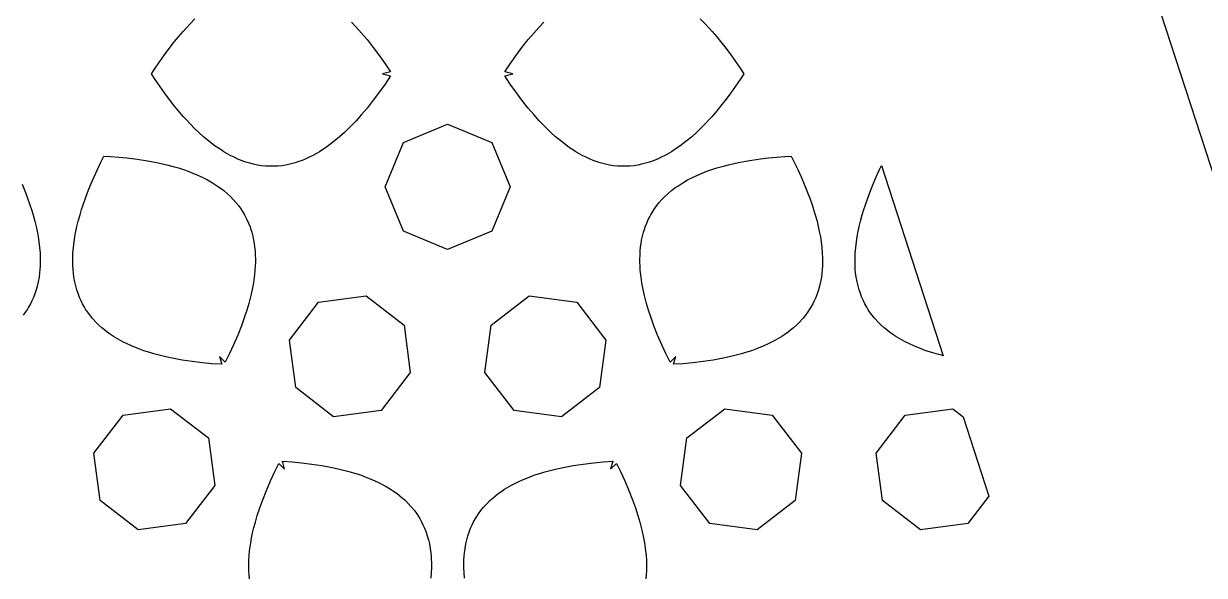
# Model space of a CAD drawing. Header units: metres. Extents: x 20 to 1108, y 20 to 485.
# Drawn here: x 265.05 to 310.33, y 52.74 to 73.89 of the extents above; entities that cross this region are included whole.
import ezdxf

# ---------------------------------------------------------------- set-up
doc = ezdxf.new("R2010")
doc.units = ezdxf.units.M

msp = doc.modelspace()

# ---------------------------------------------------------------- linework, layer by layer
for p, q in [((326.309, 20), (251.309, 250.826)), ((271.288, 73.7227), (271.439, 73.8818)), ((271.439, 73.8818), (271.619, 74.0645)), ((277.619, 73.9443), (277.798, 73.7549)), ((284.819, 73.7559), (284.998, 73.9443)), ((290.998, 74.0645), (291.179, 73.8818)), ((291.179, 73.8818), (291.329, 73.7227)), ((270.838, 73.1982), (270.988, 73.3799)), ((270.988, 73.3799), (271.168, 73.5889)), ((271.168, 73.5889), (271.288, 73.7227)), ((277.798, 73.7549), (278.009, 73.5205)), ((278.009, 73.5205), (278.219, 73.2725)), ((284.399, 73.2725), (284.609, 73.5205)), ((284.609, 73.5205), (284.819, 73.7559)), ((291.329, 73.7227), (291.449, 73.5889)), ((291.449, 73.5889), (291.629, 73.3799)), ((291.629, 73.3799), (291.779, 73.1982)), ((270.447, 72.6895), (270.629, 72.9307)), ((270.629, 72.9307), (270.838, 73.1982)), ((278.219, 73.2725), (278.458, 72.9697)), ((278.458, 72.9697), (278.698, 72.6484)), ((283.919, 72.6484), (284.159, 72.9697)), ((284.159, 72.9697), (284.399, 73.2725)), ((291.779, 73.1982), (291.988, 72.9307)), ((291.988, 72.9307), (292.17, 72.6895)), ((270.269, 72.4375), (270.447, 72.6895)), ((278.698, 72.6484), (278.908, 72.3506)), ((283.709, 72.3506), (283.919, 72.6484)), ((292.17, 72.6895), (292.35, 72.4375)), ((269.947, 71.9609), (270.089, 72.1748)), ((270.089, 72.1748), (270.269, 72.4375)), ((279.118, 72.0391), (278.812, 71.9609)), ((278.908, 72.3506), (279.118, 72.0391)), ((283.499, 72.0391), (283.709, 72.3506)), ((283.806, 71.9609), (283.499, 72.0391)), ((292.35, 72.4375), (292.529, 72.1748)), ((292.529, 72.1748), (292.67, 71.9619)), ((270.089, 71.748), (269.947, 71.9609)), ((270.268, 71.4854), (270.089, 71.748)), ((278.908, 71.5723), (278.698, 71.2734)), ((278.812, 71.9609), (279.118, 71.8828)), ((279.118, 71.8828), (278.908, 71.5723)), ((283.499, 71.8828), (283.806, 71.9609)), ((283.709, 71.5723), (283.499, 71.8828)), ((283.919, 71.2744), (283.709, 71.5723)), ((292.529, 71.748), (292.349, 71.4844)), ((292.67, 71.9619), (292.529, 71.748)), ((270.447, 71.2324), (270.268, 71.4854)), ((270.629, 70.9922), (270.447, 71.2324)), ((278.698, 71.2734), (278.458, 70.9521)), ((284.159, 70.9521), (283.919, 71.2744)), ((292.169, 71.2324), (291.988, 70.9922)), ((292.349, 71.4844), (292.169, 71.2324)), ((270.838, 70.7246), (270.629, 70.9922)), ((270.988, 70.542), (270.838, 70.7246)), ((278.218, 70.6494), (278.009, 70.4023)), ((278.458, 70.9521), (278.218, 70.6494)), ((284.399, 70.6504), (284.159, 70.9521)), ((284.609, 70.4023), (284.399, 70.6504)), ((291.779, 70.7246), (291.628, 70.542)), ((291.988, 70.9922), (291.779, 70.7246)), ((271.168, 70.333), (270.988, 70.542)), ((271.288, 70.2002), (271.168, 70.333)), ((271.439, 70.04), (271.288, 70.2002)), ((278.009, 70.4023), (277.799, 70.167)), ((284.82, 70.167), (284.609, 70.4023)), ((291.328, 70.1992), (291.179, 70.04)), ((291.448, 70.333), (291.328, 70.1992)), ((291.628, 70.542), (291.448, 70.333)), ((271.619, 69.8574), (271.439, 70.04)), ((271.768, 69.7148), (271.619, 69.8574)), ((277.469, 69.8291), (277.349, 69.7148)), ((277.618, 69.9775), (277.469, 69.8291)), ((277.799, 70.167), (277.618, 69.9775)), ((279.612, 69.3281), (281.309, 70.0312)), ((281.309, 70.0312), (283.006, 69.3281)), ((284.998, 69.9785), (284.82, 70.167)), ((285.149, 69.8291), (284.998, 69.9785)), ((285.269, 69.7158), (285.149, 69.8291)), ((290.998, 69.8574), (290.85, 69.7158)), ((291.179, 70.04), (290.998, 69.8574)), ((271.948, 69.5527), (271.768, 69.7148)), ((272.068, 69.4512), (271.948, 69.5527)), ((272.219, 69.3301), (272.068, 69.4512)), ((272.398, 69.1963), (272.219, 69.3301)), ((277.019, 69.4268), (276.779, 69.2383)), ((277.168, 69.5527), (277.019, 69.4268)), ((277.349, 69.7148), (277.168, 69.5527)), ((278.908, 67.6309), (279.612, 69.3281)), ((283.006, 69.3281), (283.709, 67.6309)), ((285.449, 69.5527), (285.269, 69.7158)), ((285.599, 69.4268), (285.449, 69.5527)), ((285.839, 69.2383), (285.599, 69.4268)), ((290.399, 69.3301), (290.22, 69.1963)), ((290.549, 69.4502), (290.399, 69.3301)), ((290.669, 69.5527), (290.549, 69.4502)), ((290.85, 69.7158), (290.669, 69.5527)), ((272.579, 69.0703), (272.398, 69.1963)), ((272.728, 68.9756), (272.579, 69.0703)), ((272.907, 68.8721), (272.728, 68.9756)), ((272.998, 68.8232), (272.907, 68.8721)), ((276.299, 68.9219), (276.119, 68.8232)), ((276.389, 68.9756), (276.299, 68.9219)), ((276.479, 69.0322), (276.389, 68.9756)), ((276.629, 69.1318), (276.479, 69.0322)), ((276.779, 69.2383), (276.629, 69.1318)), ((285.988, 69.1318), (285.839, 69.2383)), ((286.139, 69.0322), (285.988, 69.1318)), ((286.23, 68.9756), (286.139, 69.0322)), ((286.319, 68.9219), (286.23, 68.9756)), ((286.498, 68.8232), (286.319, 68.9219)), ((289.709, 68.8711), (289.618, 68.8232)), ((289.89, 68.9766), (289.709, 68.8711)), ((290.038, 69.0703), (289.89, 68.9766)), ((290.22, 69.1963), (290.038, 69.0703)), ((267.876, 68.2949), (268.014, 68.5811)), ((268.014, 68.5811), (268.128, 68.8105)), ((268.128, 68.8105), (268.383, 68.7949)), ((268.383, 68.7949), (268.7, 68.7705)), ((268.7, 68.7705), (269.009, 68.7412)), ((269.009, 68.7412), (269.308, 68.7051)), ((269.308, 68.7051), (269.645, 68.6572)), ((269.645, 68.6572), (269.878, 68.6191)), ((269.878, 68.6191), (270.148, 68.5674)), ((270.148, 68.5674), (270.323, 68.5303)), ((270.323, 68.5303), (270.537, 68.4795)), ((270.537, 68.4795), (270.784, 68.4141)), ((270.784, 68.4141), (270.985, 68.3564)), ((273.119, 68.7637), (272.998, 68.8232)), ((273.238, 68.708), (273.119, 68.7637)), ((273.389, 68.6455), (273.238, 68.708)), ((273.568, 68.5811), (273.389, 68.6455)), ((273.719, 68.5352), (273.568, 68.5811)), ((273.868, 68.4971), (273.719, 68.5352)), ((274.018, 68.4658), (273.868, 68.4971)), ((274.169, 68.4424), (274.018, 68.4658)), ((274.32, 68.4277), (274.169, 68.4424)), ((274.439, 68.4199), (274.32, 68.4277)), ((274.588, 68.418), (274.439, 68.4199)), ((274.679, 68.4199), (274.588, 68.418)), ((274.798, 68.4277), (274.679, 68.4199)), ((274.947, 68.4424), (274.798, 68.4277)), ((275.099, 68.4658), (274.947, 68.4424)), ((275.158, 68.4775), (275.099, 68.4658)), ((275.31, 68.5117), (275.158, 68.4775)), ((275.459, 68.5527), (275.31, 68.5117)), ((275.608, 68.6006), (275.459, 68.5527)), ((275.728, 68.6455), (275.608, 68.6006)), ((275.848, 68.6953), (275.728, 68.6455)), ((275.998, 68.7637), (275.848, 68.6953)), ((276.119, 68.8232), (275.998, 68.7637)), ((286.618, 68.7637), (286.498, 68.8232)), ((286.769, 68.6953), (286.618, 68.7637)), ((286.89, 68.6455), (286.769, 68.6953)), ((287.008, 68.6016), (286.89, 68.6455)), ((287.158, 68.5527), (287.008, 68.6016)), ((287.308, 68.5117), (287.158, 68.5527)), ((287.459, 68.4775), (287.308, 68.5117)), ((287.519, 68.4658), (287.459, 68.4775)), ((287.67, 68.4424), (287.519, 68.4658)), ((287.82, 68.4277), (287.67, 68.4424)), ((287.939, 68.4199), (287.82, 68.4277)), ((288.029, 68.418), (287.939, 68.4199)), ((288.179, 68.4199), (288.029, 68.418)), ((288.298, 68.4277), (288.179, 68.4199)), ((288.448, 68.4424), (288.298, 68.4277)), ((288.6, 68.4658), (288.448, 68.4424)), ((288.749, 68.4971), (288.6, 68.4658)), ((288.899, 68.5352), (288.749, 68.4971)), ((289.049, 68.5811), (288.899, 68.5352)), ((289.229, 68.6455), (289.049, 68.5811)), ((289.379, 68.708), (289.229, 68.6455)), ((289.498, 68.7627), (289.379, 68.708)), ((289.618, 68.8232), (289.498, 68.7627)), ((291.633, 68.3564), (291.833, 68.4141)), ((291.833, 68.4141), (292.08, 68.4795)), ((292.08, 68.4795), (292.294, 68.5303)), ((292.294, 68.5303), (292.47, 68.5674)), ((292.47, 68.5674), (292.739, 68.6182)), ((292.739, 68.6182), (292.973, 68.6572)), ((292.973, 68.6572), (293.31, 68.7051)), ((293.31, 68.7051), (293.609, 68.7412)), ((293.609, 68.7412), (293.917, 68.7705)), ((293.917, 68.7705), (294.235, 68.7949)), ((294.235, 68.7949), (294.489, 68.8105)), ((294.489, 68.8105), (294.604, 68.5811)), ((294.604, 68.5811), (294.741, 68.2949)), ((297.876, 68.2949), (297.949, 68.4473)), ((297.949, 68.4473), (300.319, 61.1582)), ((267.629, 67.7354), (267.747, 68.0127)), ((267.747, 68.0127), (267.876, 68.2949)), ((270.985, 68.3564), (271.214, 68.2812)), ((271.214, 68.2812), (271.363, 68.2285)), ((271.363, 68.2285), (271.542, 68.1592)), ((271.542, 68.1592), (271.749, 68.0703)), ((271.749, 68.0703), (271.947, 67.9766)), ((271.947, 67.9766), (272.104, 67.8945)), ((290.514, 67.8945), (290.67, 67.9766)), ((290.67, 67.9766), (290.868, 68.0703)), ((290.868, 68.0703), (291.075, 68.1592)), ((291.075, 68.1592), (291.254, 68.2285)), ((291.254, 68.2285), (291.404, 68.2822)), ((291.404, 68.2822), (291.633, 68.3564)), ((294.741, 68.2949), (294.87, 68.0127)), ((294.87, 68.0127), (294.988, 67.7354)), ((297.629, 67.7354), (297.747, 68.0127)), ((297.747, 68.0127), (297.876, 68.2949)), ((264.988, 67.7354), (265.116, 67.4199)), ((267.502, 67.4199), (267.629, 67.7354)), ((272.104, 67.8945), (272.285, 67.79)), ((272.285, 67.79), (272.371, 67.7363)), ((272.371, 67.7363), (272.484, 67.6631)), ((272.484, 67.6631), (272.59, 67.5869)), ((272.59, 67.5869), (272.72, 67.4873)), ((272.72, 67.4873), (272.865, 67.3652)), ((279.612, 65.9346), (278.908, 67.6309)), ((283.709, 67.6309), (283.006, 65.9346)), ((289.752, 67.3652), (289.898, 67.4873)), ((289.898, 67.4873), (290.028, 67.5869)), ((290.028, 67.5869), (290.134, 67.6631)), ((290.134, 67.6631), (290.246, 67.7363)), ((290.246, 67.7363), (290.332, 67.79)), ((290.332, 67.79), (290.514, 67.8945)), ((294.988, 67.7354), (295.116, 67.4199)), ((297.502, 67.4199), (297.629, 67.7354)), ((265.116, 67.4199), (265.198, 67.1992)), ((265.198, 67.1992), (265.29, 66.9385)), ((267.328, 66.9385), (267.418, 67.1992)), ((267.418, 67.1992), (267.502, 67.4199)), ((272.865, 67.3652), (272.981, 67.2568)), ((272.981, 67.2568), (273.089, 67.1465)), ((273.089, 67.1465), (273.191, 67.0312)), ((273.191, 67.0312), (273.286, 66.9131)), ((289.331, 66.9131), (289.427, 67.0312)), ((289.427, 67.0312), (289.529, 67.1465)), ((289.529, 67.1465), (289.637, 67.2568)), ((289.637, 67.2568), (289.752, 67.3652)), ((295.116, 67.4199), (295.198, 67.1992)), ((295.198, 67.1992), (295.29, 66.9385)), ((297.328, 66.9385), (297.418, 67.1992)), ((297.418, 67.1992), (297.502, 67.4199)), ((265.29, 66.9385), (265.345, 66.7686)), ((265.345, 66.7686), (265.408, 66.5576)), ((267.21, 66.5576), (267.273, 66.7686)), ((267.273, 66.7686), (267.328, 66.9385)), ((273.286, 66.9131), (273.373, 66.792)), ((273.373, 66.792), (273.441, 66.6914)), ((273.441, 66.6914), (273.518, 66.5615)), ((289.1, 66.5615), (289.177, 66.6914)), ((289.177, 66.6914), (289.244, 66.792)), ((289.244, 66.792), (289.331, 66.9131)), ((295.29, 66.9385), (295.345, 66.7686)), ((295.345, 66.7686), (295.408, 66.5576)), ((297.21, 66.5576), (297.273, 66.7686)), ((297.273, 66.7686), (297.328, 66.9385)), ((265.408, 66.5576), (265.475, 66.3115)), ((265.475, 66.3115), (265.525, 66.1104)), ((267.093, 66.1104), (267.143, 66.3115)), ((267.143, 66.3115), (267.21, 66.5576)), ((273.518, 66.5615), (273.56, 66.4834)), ((273.56, 66.4834), (273.613, 66.376)), ((273.613, 66.376), (273.676, 66.2373)), ((273.676, 66.2373), (273.731, 66.0957)), ((288.887, 66.0957), (288.942, 66.2373)), ((288.942, 66.2373), (289.004, 66.376)), ((289.004, 66.376), (289.058, 66.4834)), ((289.058, 66.4834), (289.1, 66.5615)), ((295.408, 66.5576), (295.475, 66.3115)), ((295.475, 66.3115), (295.525, 66.1104)), ((297.093, 66.1104), (297.143, 66.3115)), ((297.143, 66.3115), (297.21, 66.5576)), ((265.525, 66.1104), (265.575, 65.873)), ((265.575, 65.873), (265.604, 65.7188)), ((265.604, 65.7188), (265.633, 65.5273)), ((266.985, 65.5273), (267.014, 65.7188)), ((267.014, 65.7188), (267.042, 65.873)), ((267.042, 65.873), (267.093, 66.1104)), ((273.731, 66.0957), (273.75, 66.0391)), ((273.75, 66.0391), (273.796, 65.8916)), ((273.796, 65.8916), (273.836, 65.7402)), ((273.836, 65.7402), (273.868, 65.5859)), ((281.309, 65.2314), (279.612, 65.9346)), ((283.006, 65.9346), (281.309, 65.2314)), ((288.749, 65.5859), (288.781, 65.7402)), ((288.781, 65.7402), (288.821, 65.8916)), ((288.821, 65.8916), (288.867, 66.0391)), ((288.867, 66.0391), (288.887, 66.0957)), ((295.525, 66.1104), (295.575, 65.873)), ((295.575, 65.873), (295.604, 65.7188)), ((295.604, 65.7188), (295.633, 65.5273)), ((296.985, 65.5273), (297.014, 65.7188)), ((297.014, 65.7188), (297.042, 65.873)), ((297.042, 65.873), (297.093, 66.1104)), ((265.633, 65.5273), (265.659, 65.3047)), ((265.659, 65.3047), (265.677, 65.0859)), ((266.941, 65.0859), (266.958, 65.3047)), ((266.958, 65.3047), (266.985, 65.5273)), ((273.868, 65.5859), (273.89, 65.4609)), ((273.89, 65.4609), (273.907, 65.332)), ((273.907, 65.332), (273.923, 65.168)), ((288.695, 65.168), (288.71, 65.332)), ((288.71, 65.332), (288.728, 65.4609)), ((288.728, 65.4609), (288.749, 65.5859)), ((295.633, 65.5273), (295.659, 65.3047)), ((295.659, 65.3047), (295.677, 65.0859)), ((296.941, 65.0859), (296.958, 65.3047)), ((296.958, 65.3047), (296.985, 65.5273)), ((265.677, 65.0859), (265.685, 64.9102)), ((265.685, 64.9102), (265.686, 64.7002)), ((266.932, 64.9092), (266.941, 65.0859)), ((266.932, 64.7002), (266.932, 64.9092)), ((273.923, 65.168), (273.931, 65.0361)), ((273.931, 65.0361), (273.936, 64.8291)), ((273.936, 64.8291), (273.935, 64.7246)), ((288.682, 64.8301), (288.687, 65.0361)), ((288.684, 64.7246), (288.682, 64.8301)), ((288.687, 65.0361), (288.695, 65.168)), ((295.677, 65.0859), (295.685, 64.9102)), ((295.685, 64.9102), (295.686, 64.7002)), ((296.932, 64.9092), (296.941, 65.0859)), ((296.932, 64.7002), (296.932, 64.9092)), ((265.661, 64.333), (265.641, 64.1719)), ((265.674, 64.4648), (265.661, 64.333)), ((265.682, 64.5986), (265.674, 64.4648)), ((265.686, 64.7002), (265.682, 64.5986)), ((266.936, 64.5996), (266.932, 64.7002)), ((266.944, 64.4658), (266.936, 64.5996)), ((266.956, 64.334), (266.944, 64.4658)), ((266.977, 64.1729), (266.956, 64.334)), ((273.919, 64.4385), (273.902, 64.2539)), ((273.93, 64.6191), (273.919, 64.4385)), ((273.935, 64.7246), (273.93, 64.6191)), ((288.688, 64.6191), (288.684, 64.7246)), ((288.698, 64.4395), (288.688, 64.6191)), ((288.716, 64.2559), (288.698, 64.4395)), ((295.661, 64.333), (295.641, 64.1719)), ((295.674, 64.4648), (295.661, 64.333)), ((295.682, 64.5986), (295.674, 64.4648)), ((295.686, 64.7002), (295.682, 64.5986)), ((296.936, 64.5996), (296.932, 64.7002)), ((296.944, 64.4658), (296.936, 64.5996)), ((296.956, 64.334), (296.944, 64.4658)), ((296.977, 64.1729), (296.956, 64.334)), ((265.607, 63.9854), (265.571, 63.8311)), ((265.641, 64.1719), (265.607, 63.9854)), ((267.011, 63.9854), (266.977, 64.1729)), ((267.047, 63.832), (267.011, 63.9854)), ((273.86, 63.9551), (273.824, 63.7598)), ((273.902, 64.2539), (273.86, 63.9551)), ((288.758, 63.9551), (288.716, 64.2559)), ((288.794, 63.7598), (288.758, 63.9551)), ((295.607, 63.9854), (295.571, 63.8311)), ((295.641, 64.1719), (295.607, 63.9854)), ((297.011, 63.9854), (296.977, 64.1729)), ((297.047, 63.832), (297.011, 63.9854)), ((265.482, 63.5361), (265.426, 63.3955)), ((265.529, 63.6816), (265.482, 63.5361)), ((265.571, 63.8311), (265.529, 63.6816)), ((267.088, 63.6826), (267.047, 63.832)), ((267.136, 63.5381), (267.088, 63.6826)), ((267.192, 63.3965), (267.136, 63.5381)), ((267.253, 63.2578), (267.192, 63.3965)), ((273.774, 63.5234), (273.736, 63.3623)), ((273.824, 63.7598), (273.774, 63.5234)), ((276.359, 63.2139), (278.18, 63.4551)), ((278.18, 63.4551), (279.637, 62.3359)), ((282.981, 62.3359), (284.438, 63.4551)), ((284.438, 63.4551), (286.259, 63.2139)), ((288.844, 63.5234), (288.794, 63.7598)), ((288.882, 63.3623), (288.844, 63.5234)), ((295.482, 63.5361), (295.426, 63.3955)), ((295.529, 63.6816), (295.482, 63.5361)), ((295.571, 63.8311), (295.529, 63.6816)), ((297.088, 63.6826), (297.047, 63.832)), ((297.136, 63.5381), (297.088, 63.6826)), ((297.192, 63.3965), (297.136, 63.5381)), ((297.253, 63.2578), (297.192, 63.3965)), ((265.238, 63.0186), (265.191, 62.9424)), ((265.311, 63.1494), (265.238, 63.0186)), ((265.364, 63.2568), (265.311, 63.1494)), ((265.426, 63.3955), (265.364, 63.2568)), ((267.307, 63.1494), (267.253, 63.2578)), ((267.379, 63.0195), (267.307, 63.1494)), ((267.427, 62.9424), (267.379, 63.0195)), ((273.681, 63.1592), (273.608, 62.9082)), ((273.736, 63.3623), (273.681, 63.1592)), ((275.24, 61.7578), (276.359, 63.2139)), ((286.259, 63.2139), (287.377, 61.7578)), ((288.937, 63.1592), (288.882, 63.3623)), ((289.011, 62.9082), (288.937, 63.1592)), ((295.238, 63.0186), (295.191, 62.9424)), ((295.311, 63.1494), (295.238, 63.0186)), ((295.364, 63.2568), (295.311, 63.1494)), ((295.426, 63.3955), (295.364, 63.2568)), ((297.307, 63.1494), (297.253, 63.2578)), ((297.379, 63.0195), (297.307, 63.1494)), ((297.427, 62.9424), (297.379, 63.0195)), ((265.124, 62.8418), (265.035, 62.7188)), ((265.191, 62.9424), (265.124, 62.8418)), ((267.493, 62.8418), (267.427, 62.9424)), ((267.581, 62.7207), (267.493, 62.8418)), ((267.676, 62.6025), (267.581, 62.7207)), ((267.716, 62.5557), (267.676, 62.6025)), ((267.821, 62.4434), (267.716, 62.5557)), ((273.509, 62.6094), (273.399, 62.3027)), ((273.608, 62.9082), (273.509, 62.6094)), ((289.108, 62.6094), (289.011, 62.9082)), ((289.219, 62.3037), (289.108, 62.6094)), ((294.901, 62.5547), (294.797, 62.4434)), ((294.941, 62.6016), (294.901, 62.5547)), ((295.035, 62.7188), (294.941, 62.6016)), ((295.124, 62.8418), (295.035, 62.7188)), ((295.191, 62.9424), (295.124, 62.8418)), ((297.493, 62.8418), (297.427, 62.9424)), ((297.581, 62.7207), (297.493, 62.8418)), ((297.676, 62.6025), (297.581, 62.7207)), ((297.716, 62.5557), (297.676, 62.6025)), ((297.821, 62.4434), (297.716, 62.5557)), ((267.931, 62.334), (267.821, 62.4434)), ((268.049, 62.2266), (267.931, 62.334)), ((268.147, 62.1465), (268.049, 62.2266)), ((268.25, 62.0664), (268.147, 62.1465)), ((268.383, 61.9707), (268.25, 62.0664)), ((273.399, 62.3027), (273.257, 61.9434)), ((279.637, 62.3359), (279.877, 60.5137)), ((282.74, 60.5137), (282.981, 62.3359)), ((289.361, 61.9443), (289.219, 62.3037)), ((294.367, 62.0664), (294.235, 61.9707)), ((294.471, 62.1465), (294.367, 62.0664)), ((294.569, 62.2266), (294.471, 62.1465)), ((294.686, 62.333), (294.569, 62.2266)), ((294.797, 62.4434), (294.686, 62.333)), ((297.931, 62.334), (297.821, 62.4434)), ((298.049, 62.2266), (297.931, 62.334)), ((298.147, 62.1465), (298.049, 62.2266)), ((298.25, 62.0664), (298.147, 62.1465)), ((298.383, 61.9707), (298.25, 62.0664)), ((268.495, 61.8975), (268.383, 61.9707)), ((268.671, 61.791), (268.495, 61.8975)), ((268.763, 61.7393), (268.671, 61.791)), ((268.857, 61.6895), (268.763, 61.7393)), ((269.018, 61.6094), (268.857, 61.6895)), ((269.186, 61.5332), (269.018, 61.6094)), ((273.257, 61.9434), (273.099, 61.5742)), ((275.481, 59.9355), (275.24, 61.7578)), ((287.377, 61.7578), (287.137, 59.9355)), ((289.519, 61.5752), (289.361, 61.9443)), ((293.599, 61.6094), (293.431, 61.5332)), ((293.76, 61.6895), (293.599, 61.6094)), ((293.855, 61.7393), (293.76, 61.6895)), ((293.946, 61.79), (293.855, 61.7393)), ((294.121, 61.8965), (293.946, 61.79)), ((294.235, 61.9707), (294.121, 61.8965)), ((298.495, 61.8975), (298.383, 61.9707)), ((298.671, 61.791), (298.495, 61.8975)), ((298.763, 61.7393), (298.671, 61.791)), ((298.857, 61.6895), (298.763, 61.7393)), ((299.018, 61.6094), (298.857, 61.6895)), ((299.186, 61.5332), (299.018, 61.6094)), ((269.469, 61.4189), (269.186, 61.5332)), ((269.654, 61.3525), (269.469, 61.4189)), ((269.883, 61.2773), (269.654, 61.3525)), ((270.042, 61.2305), (269.883, 61.2773)), ((270.245, 61.1758), (270.042, 61.2305)), ((270.5, 61.1143), (270.245, 61.1758)), ((272.78, 60.9072), (272.561, 61.1328)), ((272.561, 61.1328), (272.646, 60.8291)), ((272.946, 61.2441), (272.78, 60.9072)), ((273.099, 61.5742), (272.946, 61.2441)), ((289.672, 61.2451), (289.519, 61.5752)), ((289.837, 60.9072), (289.672, 61.2451)), ((290.057, 61.1328), (289.837, 60.9072)), ((289.972, 60.8291), (290.057, 61.1328)), ((292.372, 61.1758), (292.117, 61.1143)), ((292.575, 61.2305), (292.372, 61.1758)), ((292.735, 61.2773), (292.575, 61.2305)), ((292.964, 61.3516), (292.735, 61.2773)), ((293.149, 61.4189), (292.964, 61.3516)), ((293.431, 61.5332), (293.149, 61.4189)), ((299.469, 61.4189), (299.186, 61.5332)), ((299.654, 61.3525), (299.469, 61.4189)), ((299.883, 61.2773), (299.654, 61.3525)), ((300.042, 61.2305), (299.883, 61.2773)), ((300.245, 61.1758), (300.042, 61.2305)), ((300.319, 61.1582), (300.245, 61.1758)), ((270.807, 61.0488), (270.5, 61.1143)), ((271.128, 60.9922), (270.807, 61.0488)), ((271.511, 60.9355), (271.128, 60.9922)), ((271.909, 60.8877), (271.511, 60.9355)), ((272.272, 60.8545), (271.909, 60.8877)), ((272.646, 60.8291), (272.272, 60.8545)), ((290.346, 60.8545), (289.972, 60.8291)), ((290.708, 60.8877), (290.346, 60.8545)), ((291.107, 60.9355), (290.708, 60.8877)), ((291.489, 60.9922), (291.107, 60.9355)), ((291.811, 61.0498), (291.489, 60.9922)), ((292.117, 61.1143), (291.811, 61.0498)), ((279.877, 60.5137), (278.759, 59.0576)), ((283.859, 59.0576), (282.74, 60.5137)), ((276.938, 58.8174), (275.481, 59.9355)), ((287.137, 59.9355), (285.68, 58.8174)), ((267.74, 57.4277), (268.859, 58.8848)), ((268.859, 58.8848), (270.68, 59.125)), ((270.68, 59.125), (272.137, 58.0059)), ((278.759, 59.0576), (276.938, 58.8174)), ((285.68, 58.8174), (283.859, 59.0576)), ((290.481, 58.0059), (291.938, 59.125)), ((291.938, 59.125), (293.759, 58.8848)), ((293.759, 58.8848), (294.877, 57.4277)), ((297.74, 57.4277), (298.859, 58.8848)), ((298.859, 58.8848), (300.68, 59.125)), ((300.68, 59.125), (301.078, 58.8184)), ((301.078, 58.8184), (302.066, 55.7783)), ((272.137, 58.0059), (272.377, 56.1836)), ((290.24, 56.1836), (290.481, 58.0059)), ((267.981, 55.6055), (267.74, 57.4277)), ((275.057, 56.8096), (274.972, 57.1123)), ((274.972, 57.1123), (275.346, 57.0869)), ((275.346, 57.0869), (275.708, 57.0537)), ((286.909, 57.0537), (287.272, 57.0869)), ((287.272, 57.0869), (287.646, 57.1123)), ((287.646, 57.1123), (287.561, 56.8096)), ((294.877, 57.4277), (294.637, 55.6055)), ((297.981, 55.6055), (297.74, 57.4277)), ((274.519, 56.3662), (274.672, 56.6963)), ((274.672, 56.6963), (274.837, 57.0342)), ((274.837, 57.0342), (275.057, 56.8096)), ((275.708, 57.0537), (276.107, 57.0068)), ((276.107, 57.0068), (276.489, 56.9502)), ((276.489, 56.9502), (276.811, 56.8926)), ((276.811, 56.8926), (277.117, 56.8271)), ((277.117, 56.8271), (277.372, 56.7656)), ((277.372, 56.7656), (277.575, 56.7109)), ((277.575, 56.7109), (277.735, 56.6641)), ((277.735, 56.6641), (277.964, 56.5898)), ((284.654, 56.5898), (284.883, 56.6641)), ((284.883, 56.6641), (285.042, 56.7109)), ((285.042, 56.7109), (285.245, 56.7656)), ((285.245, 56.7656), (285.5, 56.8271)), ((285.5, 56.8271), (285.807, 56.8926)), ((285.807, 56.8926), (286.128, 56.9502)), ((286.128, 56.9502), (286.511, 57.0068)), ((286.511, 57.0068), (286.909, 57.0537)), ((287.561, 56.8096), (287.78, 57.0342)), ((287.78, 57.0342), (287.946, 56.6963)), ((287.946, 56.6963), (288.099, 56.3662)), ((272.377, 56.1836), (271.259, 54.7275)), ((274.361, 55.998), (274.519, 56.3662)), ((277.964, 56.5898), (278.149, 56.5225)), ((278.149, 56.5225), (278.432, 56.4082)), ((278.432, 56.4082), (278.6, 56.332)), ((278.6, 56.332), (278.761, 56.252)), ((278.761, 56.252), (278.855, 56.2021)), ((278.855, 56.2021), (278.946, 56.1514)), ((278.946, 56.1514), (279.122, 56.0439)), ((283.495, 56.0439), (283.671, 56.1514)), ((283.671, 56.1514), (283.763, 56.2021)), ((283.763, 56.2021), (283.857, 56.252)), ((283.857, 56.252), (284.018, 56.332)), ((284.018, 56.332), (284.186, 56.4082)), ((284.186, 56.4082), (284.469, 56.5225)), ((284.469, 56.5225), (284.654, 56.5898)), ((288.099, 56.3662), (288.257, 55.998)), ((291.359, 54.7275), (290.24, 56.1836)), ((274.219, 55.6387), (274.361, 55.998)), ((279.122, 56.0439), (279.235, 55.9707)), ((279.235, 55.9707), (279.367, 55.875)), ((279.367, 55.875), (279.471, 55.7949)), ((279.471, 55.7949), (279.569, 55.7148)), ((279.569, 55.7148), (279.687, 55.6084)), ((282.931, 55.6084), (283.049, 55.7148)), ((283.049, 55.7148), (283.147, 55.7949)), ((283.147, 55.7949), (283.25, 55.875)), ((283.25, 55.875), (283.383, 55.9707)), ((283.383, 55.9707), (283.495, 56.0439)), ((288.257, 55.998), (288.399, 55.6387)), ((302.066, 55.7783), (301.259, 54.7275)), ((269.438, 54.4873), (267.981, 55.6055)), ((274.01, 55.0332), (274.109, 55.332)), ((274.109, 55.332), (274.219, 55.6387)), ((279.687, 55.6084), (279.797, 55.499)), ((279.797, 55.499), (279.902, 55.3857)), ((279.902, 55.3857), (279.942, 55.3398)), ((279.942, 55.3398), (280.036, 55.2217)), ((282.581, 55.2217), (282.676, 55.3398)), ((282.676, 55.3398), (282.716, 55.3857)), ((282.716, 55.3857), (282.821, 55.499)), ((282.821, 55.499), (282.931, 55.6084)), ((288.399, 55.6387), (288.51, 55.332)), ((288.51, 55.332), (288.607, 55.0332)), ((294.637, 55.6055), (293.18, 54.4873)), ((299.438, 54.4873), (297.981, 55.6055)), ((273.937, 54.7822), (274.01, 55.0332)), ((280.036, 55.2217), (280.124, 55.0996)), ((280.124, 55.0996), (280.191, 54.999)), ((280.191, 54.999), (280.238, 54.9219)), ((280.238, 54.9219), (280.311, 54.792)), ((282.307, 54.792), (282.379, 54.9219)), ((282.379, 54.9219), (282.427, 54.999)), ((282.427, 54.999), (282.493, 55.0996)), ((282.493, 55.0996), (282.581, 55.2217)), ((288.607, 55.0332), (288.681, 54.7822)), ((271.259, 54.7275), (269.438, 54.4873)), ((273.793, 54.1816), (273.844, 54.418)), ((273.844, 54.418), (273.882, 54.5791)), ((273.882, 54.5791), (273.937, 54.7822)), ((280.311, 54.792), (280.364, 54.6836)), ((280.364, 54.6836), (280.426, 54.5449)), ((280.426, 54.5449), (280.482, 54.4033)), ((280.482, 54.4033), (280.529, 54.2588)), ((282.088, 54.2588), (282.136, 54.4033)), ((282.136, 54.4033), (282.192, 54.5449)), ((282.192, 54.5449), (282.253, 54.6836)), ((282.253, 54.6836), (282.307, 54.792)), ((288.681, 54.7822), (288.736, 54.5791)), ((288.736, 54.5791), (288.774, 54.418)), ((288.774, 54.418), (288.823, 54.1816)), ((293.18, 54.4873), (291.359, 54.7275)), ((301.259, 54.7275), (299.438, 54.4873)), ((273.716, 53.6855), (273.758, 53.9863)), ((273.758, 53.9863), (273.793, 54.1816)), ((280.529, 54.2588), (280.571, 54.1094)), ((280.571, 54.1094), (280.607, 53.9561)), ((280.607, 53.9561), (280.641, 53.7686)), ((281.977, 53.7686), (282.011, 53.9561)), ((282.011, 53.9561), (282.046, 54.1094)), ((282.046, 54.1094), (282.088, 54.2588)), ((288.823, 54.1816), (288.86, 53.9863)), ((288.86, 53.9863), (288.902, 53.6855)), ((273.688, 53.3223), (273.698, 53.502)), ((273.698, 53.502), (273.716, 53.6855)), ((280.641, 53.7686), (280.661, 53.6074)), ((280.661, 53.6074), (280.674, 53.4756)), ((280.674, 53.4756), (280.682, 53.3418)), ((281.936, 53.3418), (281.944, 53.4756)), ((281.944, 53.4756), (281.956, 53.6074)), ((281.956, 53.6074), (281.977, 53.7686)), ((288.902, 53.6855), (288.919, 53.502)), ((288.919, 53.502), (288.93, 53.3223)), ((273.682, 53.1123), (273.683, 53.2168)), ((273.687, 52.9062), (273.682, 53.1123)), ((273.683, 53.2168), (273.688, 53.3223)), ((280.686, 53.0322), (280.677, 52.8545)), ((280.682, 53.3418), (280.686, 53.2412)), ((280.686, 53.2412), (280.686, 53.0322)), ((281.932, 53.2412), (281.936, 53.3418)), ((281.933, 53.0322), (281.932, 53.2412)), ((281.941, 52.8555), (281.933, 53.0322)), ((288.93, 53.3223), (288.934, 53.2168)), ((288.936, 53.1113), (288.931, 52.9062)), ((288.934, 53.2168), (288.936, 53.1113)), ((273.695, 52.7734), (273.687, 52.9062)), ((273.71, 52.6094), (273.695, 52.7734)), ((280.677, 52.8545), (280.659, 52.6357)), ((281.958, 52.6367), (281.941, 52.8555)), ((288.923, 52.7725), (288.907, 52.6074)), ((288.931, 52.9062), (288.923, 52.7725))]:
    msp.add_line(p, q)

doc.saveas('drawing.dxf')
